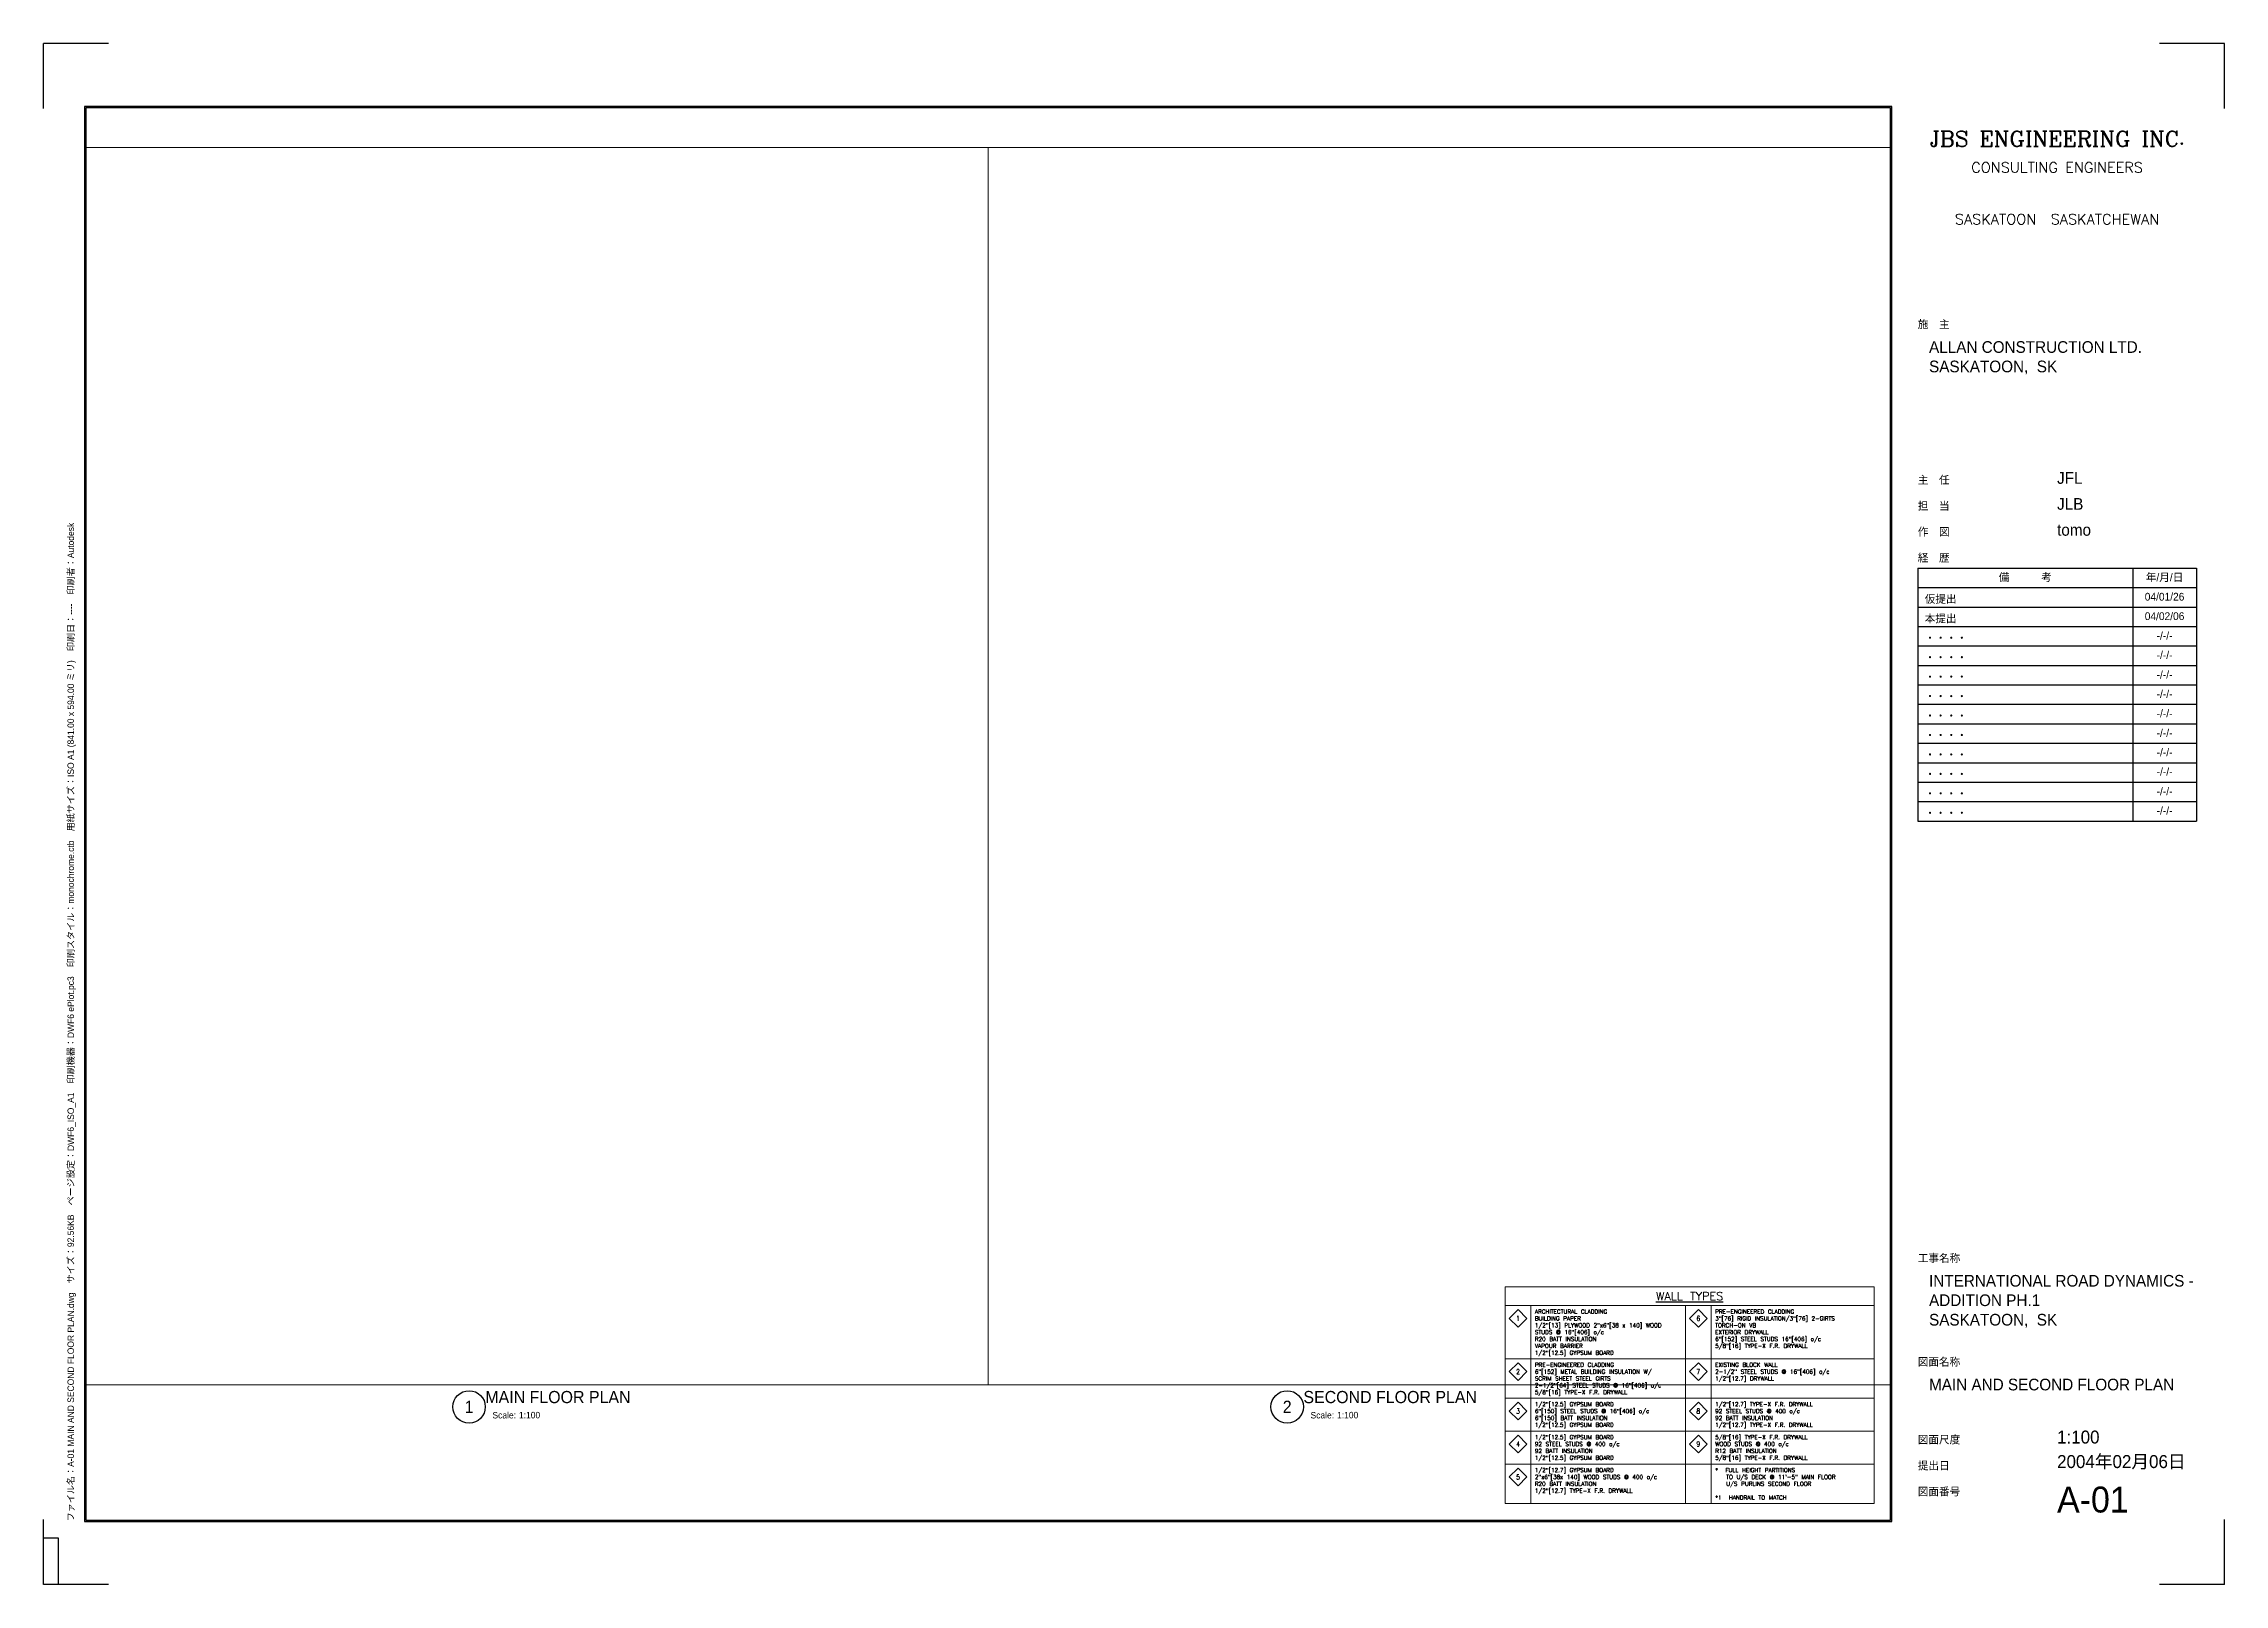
# Paper-space layout 'A-01 MAIN AND SECOND FLOOR PLAN' of a CAD drawing. Header units: millimetres. Extents: x -9 to 832, y -18 to 576.
import ezdxf
from ezdxf.enums import TextEntityAlignment as Align

# ---------------------------------------------------------------- set-up
doc = ezdxf.new("R2010")
doc.units = ezdxf.units.MM
for name, color, linetype in [('PS_Annot', 5, 'Continuous'), ('TB_BORDER', 40, 'Continuous'), ('TB_CORNERS', 1, 'Continuous'), ('TB_INFORMATION', 3, 'Continuous'), ('文字_1', 5, 'Continuous'), ('文字_fld_1', 30, 'Continuous'), ('文字_fld_3', 30, 'Continuous')]:
    doc.layers.add(name, color=color, linetype=linetype)
doc.layers.add('PS_Viewport', color=220, linetype='Continuous', plot=False)
doc.layers.add('文字_fld_2', color=30, linetype='Continuous', plot=False)
doc.styles.add('ROMANC', font='romanc')
doc.styles.add('ROMAND', font='ROMAND')
doc.styles.add('ROMANS80', font='romans.shx', dxfattribs={"width": 0.8})
doc.styles.get("Standard").update_dxf_attribs({"font": 'txt.shx', "bigfont": 'extfont2.shx'})
doc.styles.add('ゴシック', font='MS PGothic.ttf')

# ---------------------------------------------------------------- blocks, each defined once
blk = doc.blocks.new('Title_J')
at = {"layer": 'TB_BORDER'}
for points in [[(10, 6.5), (706.97, 6.5), (706.97, 551.91), (10, 551.91)], [(10.5, 7), (706.47, 7), (706.47, 551.41), (10.5, 551.41)]]:
    blk.add_lwpolyline(points, close=True, dxfattribs=at)
at = {"layer": 'TB_CORNERS'}
for p, q in [((-5.79, 551.21), (-5.79, 576.21)), ((19.21, 576.21), (-5.79, 576.21)), ((835.21, 576.21), (810.21, 576.21)), ((835.21, 551.21), (835.21, 576.21)), ((-5.79, -17.79), (-5.79, 7.21)), ((0, 0), (-5.79, 0)), ((0, -17.79), (0, 0)), ((835.21, -17.79), (835.21, 7.21)), ((19.21, -17.79), (-5.79, -17.79)), ((835.21, -17.79), (810.21, -17.79))]:
    blk.add_line(p, q, dxfattribs=at)
at = {"layer": 'TB_INFORMATION'}
for p, q in [((716.97, 374), (716.97, 276.5)), ((799.87, 374), (799.87, 276.5)), ((824.41, 374), (824.41, 276.5)), ((824.41, 366.5), (824.41, 276.5))]:
    blk.add_line(p, q, dxfattribs=at)
at = {"layer": 'TB_INFORMATION', "ltscale": 15}
for p, q in [((716.97, 374), (824.41, 374)), ((716.97, 366.5), (824.41, 366.5)), ((716.97, 359), (824.41, 359)), ((716.97, 351.5), (824.41, 351.5)), ((716.97, 344), (824.41, 344)), ((716.97, 336.5), (824.41, 336.5)), ((716.97, 329), (824.41, 329)), ((716.97, 321.5), (824.41, 321.5)), ((716.97, 314), (824.41, 314)), ((716.97, 306.5), (824.41, 306.5)), ((716.97, 299), (824.41, 299)), ((716.97, 291.5), (824.41, 291.5)), ((716.97, 284), (824.41, 284)), ((716.97, 276.5), (824.41, 276.5))]:
    blk.add_line(p, q, dxfattribs=at)
at = {"layer": '文字_1', "width": 1.0217}
for s, height, style, p in [('JBS ENGINEERING INC.', 6, 'ROMANC', (770.69, 536.5)), ('CONSULTING ENGINEERS', 4, 'ROMAND', (770.69, 526.5)), ('SASKATOON  SASKATCHEWAN', 4, 'ROMAND', (770.69, 506.5))]:
    blk.add_text(s, height=height, dxfattribs=dict(at, style=style)).set_placement(p, align=Align.CENTER)
at = {"layer": '文字_1', "style": 'ゴシック'}
for s, p in [('主\u3000任', (716.97, 406.5)), ('担\u3000当', (716.97, 396.5)), ('作\u3000図', (716.97, 386.5)), ('経\u3000歴', (716.97, 376.5)), ('工事名称', (716.97, 106.5)), ('図面名称', (716.97, 66.5)), ('図面尺度', (716.97, 36.5)), ('提出日', (716.97, 26.5)), ('図面番号', (716.97, 16.5))]:
    blk.add_text(s, height=3, dxfattribs=at).set_placement(p)
for s, p in [('備\u3000\u3000\u3000考', (758.42, 368.07)), ('年/月/日', (812.14, 368.07))]:
    blk.add_text(s, height=3, dxfattribs=at).set_placement(p, align=Align.BOTTOM_CENTER)
at = {"layer": '文字_fld_1', "ltscale": 15, "insert": (770.69, 26.5), "char_height": 5, "width": 53.7205, "attachment_point": 7, "style": 'ゴシック'}
blk.add_mtext('2004年02月06日', dxfattribs=at)
at = {"layer": '文字_fld_1', "style": 'ゴシック'}
for tag, p, height in [('責任者', (770.69, 406.5), 4.5), ('担当', (770.69, 396.5), 4.5), ('作図', (770.69, 386.5), 4.5), ('・・・・', (719.64, 360.57), 3), ('・・・・', (719.64, 353.07), 3), ('・・・・', (719.64, 345.57), 3), ('・・・・', (719.64, 338.07), 3), ('・・・・', (719.64, 330.57), 3), ('・・・・', (719.64, 323.07), 3), ('・・・・', (719.64, 315.57), 3), ('・・・・', (719.64, 308.07), 3), ('・・・・', (719.64, 300.57), 3), ('・・・・', (719.64, 293.07), 3), ('・・・・', (719.64, 285.57), 3), ('・・・・', (719.64, 278.07), 3), ('図面尺度', (770.69, 36.5), 5)]:
    blk.add_attdef(tag, p, '', height=height, dxfattribs=at)
for p in [(812.14, 360.57), (812.14, 353.07), (812.14, 345.57), (812.14, 338.07), (812.14, 330.57), (812.14, 323.07), (812.14, 315.57), (812.14, 308.07), (812.14, 300.57), (812.14, 293.07), (812.14, 285.57), (812.14, 278.07)]:
    blk.add_attdef('-/-/-', text='', height=3, dxfattribs=at).set_placement(p, align=Align.BOTTOM_CENTER)
blk.add_attdef('#', text='', height=10, dxfattribs=at).set_placement((770.69, 19.9), align=Align.TOP_LEFT)
at = {"layer": '文字_fld_2', "color": 5, "style": 'ゴシック'}
blk.add_text('施\u3000主', height=3, dxfattribs=at).set_placement((716.97, 466.5))
blk = doc.blocks.new('Wall Number')
blk.add_lwpolyline([(-21.4, -21.4), (0, 0), (-21.4, 21.4), (-42.9, 0)], close=True)
at = {"style": 'ROMANS80', "width": 0.8}
blk.add_attdef('WALL', text='', height=12, dxfattribs=at).set_placement((-21.6, -0.1), align=Align.MIDDLE)
blk = doc.blocks.new('*T2')
at = {"layer": 'Defpoints', "color": 8, "lineweight": 0}
for p, q in [((0, 0), (9.91, 0)), ((0, 0), (0, -7.28)), ((9.91, 0), (69.53, 0)), ((69.53, 0), (79.44, 0)), ((79.44, 0), (142.24, 0)), ((142.24, 0), (142.24, -7.28)), ((0, -7.28), (9.91, -7.28)), ((0, -7.28), (0, -27.79)), ((9.91, -7.28), (69.53, -7.28)), ((9.91, -7.28), (9.91, -27.79)), ((69.53, -7.28), (79.44, -7.28)), ((69.53, -7.28), (69.53, -27.79)), ((79.44, -7.28), (142.24, -7.28)), ((79.44, -7.28), (79.44, -27.79)), ((142.24, -7.28), (142.24, -27.79)), ((0, -27.79), (9.91, -27.79)), ((0, -27.79), (0, -43.01)), ((9.91, -27.79), (69.53, -27.79)), ((9.91, -27.79), (9.91, -43.01)), ((69.53, -27.79), (79.44, -27.79)), ((69.53, -27.79), (69.53, -43.01)), ((79.44, -27.79), (142.24, -27.79)), ((79.44, -27.79), (79.44, -43.01)), ((142.24, -27.79), (142.24, -43.01)), ((0, -43.01), (9.91, -43.01)), ((0, -43.01), (0, -55.71)), ((9.91, -43.01), (69.53, -43.01)), ((9.91, -43.01), (9.91, -55.71)), ((69.53, -43.01), (79.44, -43.01)), ((69.53, -43.01), (69.53, -55.71)), ((79.44, -43.01), (142.24, -43.01)), ((79.44, -43.01), (79.44, -55.71)), ((142.24, -43.01), (142.24, -55.71)), ((0, -55.71), (9.91, -55.71)), ((0, -55.71), (0, -68.41)), ((9.91, -55.71), (69.53, -55.71)), ((9.91, -55.71), (9.91, -68.41)), ((69.53, -55.71), (79.44, -55.71)), ((69.53, -55.71), (69.53, -68.41)), ((79.44, -55.71), (142.24, -55.71)), ((79.44, -55.71), (79.44, -68.41)), ((142.24, -55.71), (142.24, -68.41)), ((0, -68.41), (9.91, -68.41)), ((0, -68.41), (0, -83.63)), ((9.91, -68.41), (69.53, -68.41)), ((9.91, -68.41), (9.91, -83.63)), ((69.53, -68.41), (79.44, -68.41)), ((69.53, -68.41), (69.53, -83.63)), ((79.44, -68.41), (142.24, -68.41)), ((79.44, -68.41), (79.44, -83.63)), ((142.24, -68.41), (142.24, -83.63)), ((0, -83.63), (9.91, -83.63)), ((9.91, -83.63), (69.53, -83.63)), ((69.53, -83.63), (79.44, -83.63)), ((79.44, -83.63), (142.24, -83.63))]:
    blk.add_line(p, q, dxfattribs=at)
at = {"layer": 'PS_Annot', "color": 0, "xscale": 0.1600200000000314, "yscale": 0.1600200000000029, "zscale": 0.16002}
for p, values in [((8.39, -12.24), {'WALL': '1'}), ((77.92, -12.24), {'WALL': '6'}), ((8.39, -32.75), {'WALL': '2'}), ((77.92, -32.75), {'WALL': '7'}), ((8.39, -47.97), {'WALL': '3'}), ((77.92, -47.97), {'WALL': '8'}), ((8.39, -60.67), {'WALL': '4'}), ((77.92, -60.67), {'WALL': '9'}), ((8.39, -73.37), {'WALL': '5'})]:
    blk.add_blockref('Wall Number', p, dxfattribs=at).add_auto_attribs(values)
at = {"layer": 'PS_Annot', "color": 0}
for s, insert, char_height, width, attachment_point in [('{\\LWALL TYPES}', (71.12, -3.64), 3.175, 139.1954, 5), ('ARCHITECTURAL CLADDING\\PBUILDING PAPER\\P1/2"[13] PLYWOOD 2"x6"[38 x 140] WOOD STUDS @ 16"[406] o/c\\PR20 BATT INSULATION \\PVAPOUR BARRIER\\P1/2"[12.5] GYPSUM BOARD', (11.44, -8.81), 1.5875, 56.5717, 1), ('PRE-ENGINEERED CLADDING\\P3"[76] RIGID INSULATION/3"[76] 2-GIRTS\\PTORCH-ON VB\\PEXTERIOR DRYWALL\\P6"[152] STEEL STUDS 16"[406] o/c\\P5/8"[16] TYPE-X F.R. DRYWALL', (80.97, -8.81), 1.5875, 59.7519, 1), ('PRE-ENGINEERED CLADDING\\P6"[152] METAL BUILDING INSULATION W/ SCRIM SHEET STEEL GIRTS\\P2-1/2"[64] STEEL STUDS @ 16"[406] o/c\\P5/8"[16] TYPE-X F.R. DRYWALL', (11.44, -29.32), 1.5875, 56.5717, 1), ('EXISTING BLOCK WALL\\P2-1/2" STEEL STUDS @ 16"[406] o/c\\P1/2"[12.7] DRYWALL ', (80.97, -29.32), 1.5875, 59.7519, 1), ('1/2"[12.5] GYPSUM BOARD\\P6"[150] STEEL STUDS @ 16"[406] o/c\\P6"[150] BATT INSULATION\\P1/2"[12.5] GYPSUM BOARD', (11.44, -44.53), 1.5875, 56.5717, 1), ('1/2"[12.7] TYPE-X F.R. DRYWALL\\P92 STEEL STUDS @ 400 o/c\\P92 BATT INSULATION\\P1/2"[12.7] TYPE-X F.R. DRYWALL', (80.97, -44.53), 1.5875, 59.7519, 1), ('1/2"[12.5] GYPSUM BOARD\\P92 STEEL STUDS @ 400 o/c\\P92 BATT INSULATION\\P1/2"[12.5] GYPSUM BOARD', (11.44, -57.23), 1.5875, 56.5717, 1), ('5/8"[16] TYPE-X F.R. DRYWALL\\PWOOD STUDS @ 400 o/c\\PR12 BATT INSULATION\\P5/8"[16] TYPE-X F.R. DRYWALL', (80.97, -57.23), 1.5875, 59.7519, 1), ('1/2"[12.7] GYPSUM BOARD\\P2"x6"[38x 140] WOOD STUDS @ 400 o/c\\PR20 BATT INSULATION\\P1/2"[12.7] TYPE-X F.R. DRYWALL', (11.44, -69.93), 1.5875, 56.5717, 1), ('*  FULL HEIGHT PARTITIONS\\P   TO U/S DECK @ 11\'-5" MAIN FLOOR \\P   U/S PURLINS SECOND FLOOR\\P\\P*1  HANDRAIL TO MATCH', (80.97, -69.93), 1.5875, 59.7519, 1)]:
    blk.add_mtext(s, dxfattribs=dict(at, insert=insert, char_height=char_height, width=width, attachment_point=attachment_point))
blk = doc.blocks.new('Drawing Title_J')
at = {"layer": 'PS_Annot'}
blk.add_circle((40, -8.5), 6.25, dxfattribs=at)
at = {"layer": 'PS_Annot', "insert": (49, -10.45), "char_height": 2.5, "width": 9.7906, "attachment_point": 1, "style": 'ゴシック'}
blk.add_mtext('Scale: ', dxfattribs=at)
at = {"layer": 'PS_Annot', "ltscale": 15, "style": 'ゴシック', "flags": 8}
blk.add_attdef('#', text='', height=4.7, dxfattribs=at).set_placement((40, -8.46), align=Align.MIDDLE_CENTER)
blk.add_attdef('VIEWNAME', text='', height=4.7, dxfattribs=at).set_placement((46.25, -8.46), align=Align.BOTTOM_LEFT)
blk.add_attdef('VPSCALE', text='', height=2.5, dxfattribs=at).set_placement((59.23, -10.41), align=Align.TOP_LEFT)

psp = doc.layouts.new('A-01 MAIN AND SECOND FLOOR PLAN')

# ---------------------------------------------------------------- block references
ref = psp.add_blockref('Title_J', (-2.92, -0.32))
ref.add_attrib('担当', 'JLB', (767.77, 396.18), dxfattribs={"layer": '文字_fld_1', "height": 4.5, "style": 'ゴシック'})
ref.add_attrib('作図', 'tomo', (767.77, 386.18), dxfattribs={"layer": '文字_fld_1', "height": 4.5, "style": 'ゴシック'})
ref.add_attrib('図面尺度', '1:100', (767.77, 36.18), dxfattribs={"layer": '文字_fld_1', "height": 5, "style": 'ゴシック'})
ref.add_attrib('責任者', 'JFL', (767.77, 406.18), dxfattribs={"layer": '文字_fld_1', "height": 4.5, "style": 'ゴシック'})
ref.add_attrib('#', 'A-01', dxfattribs={"layer": '文字_fld_1', "height": 10, "style": 'ゴシック'}).set_placement((767.77, 19.59), align=Align.TOP_LEFT)
ref.add_attrib('・・・・', '仮提出', (716.72, 360.26), dxfattribs={"layer": '文字_fld_1', "height": 3, "style": 'ゴシック'})
ref.add_attrib('-/-/-', '04/01/26', dxfattribs={"layer": '文字_fld_1', "height": 3, "style": 'ゴシック'}).set_placement((809.22, 360.26), align=Align.BOTTOM_CENTER)
ref.add_attrib('・・・・', '本提出', (716.72, 352.76), dxfattribs={"layer": '文字_fld_1', "height": 3, "style": 'ゴシック'})
ref.add_attrib('-/-/-', '04/02/06', dxfattribs={"layer": '文字_fld_1', "height": 3, "style": 'ゴシック'}).set_placement((809.22, 352.76), align=Align.BOTTOM_CENTER)
ref.add_attrib('・・・・', '・・・・', (716.72, 345.26), dxfattribs={"layer": '文字_fld_1', "height": 3, "style": 'ゴシック'})
ref.add_attrib('-/-/-', '-/-/-', dxfattribs={"layer": '文字_fld_1', "height": 3, "style": 'ゴシック'}).set_placement((809.22, 345.26), align=Align.BOTTOM_CENTER)
ref.add_attrib('・・・・', '・・・・', (716.72, 337.76), dxfattribs={"layer": '文字_fld_1', "height": 3, "style": 'ゴシック'})
ref.add_attrib('-/-/-', '-/-/-', dxfattribs={"layer": '文字_fld_1', "height": 3, "style": 'ゴシック'}).set_placement((809.22, 337.76), align=Align.BOTTOM_CENTER)
ref.add_attrib('・・・・', '・・・・', (716.72, 330.26), dxfattribs={"layer": '文字_fld_1', "height": 3, "style": 'ゴシック'})
ref.add_attrib('-/-/-', '-/-/-', dxfattribs={"layer": '文字_fld_1', "height": 3, "style": 'ゴシック'}).set_placement((809.22, 330.26), align=Align.BOTTOM_CENTER)
ref.add_attrib('・・・・', '・・・・', (716.72, 322.76), dxfattribs={"layer": '文字_fld_1', "height": 3, "style": 'ゴシック'})
ref.add_attrib('-/-/-', '-/-/-', dxfattribs={"layer": '文字_fld_1', "height": 3, "style": 'ゴシック'}).set_placement((809.22, 322.76), align=Align.BOTTOM_CENTER)
ref.add_attrib('・・・・', '・・・・', (716.72, 315.26), dxfattribs={"layer": '文字_fld_1', "height": 3, "style": 'ゴシック'})
ref.add_attrib('-/-/-', '-/-/-', dxfattribs={"layer": '文字_fld_1', "height": 3, "style": 'ゴシック'}).set_placement((809.22, 315.26), align=Align.BOTTOM_CENTER)
ref.add_attrib('・・・・', '・・・・', (716.72, 307.76), dxfattribs={"layer": '文字_fld_1', "height": 3, "style": 'ゴシック'})
ref.add_attrib('-/-/-', '-/-/-', dxfattribs={"layer": '文字_fld_1', "height": 3, "style": 'ゴシック'}).set_placement((809.22, 307.76), align=Align.BOTTOM_CENTER)
ref.add_attrib('・・・・', '・・・・', (716.72, 300.26), dxfattribs={"layer": '文字_fld_1', "height": 3, "style": 'ゴシック'})
ref.add_attrib('-/-/-', '-/-/-', dxfattribs={"layer": '文字_fld_1', "height": 3, "style": 'ゴシック'}).set_placement((809.22, 300.26), align=Align.BOTTOM_CENTER)
ref.add_attrib('・・・・', '・・・・', (716.72, 292.76), dxfattribs={"layer": '文字_fld_1', "height": 3, "style": 'ゴシック'})
ref.add_attrib('-/-/-', '-/-/-', dxfattribs={"layer": '文字_fld_1', "height": 3, "style": 'ゴシック'}).set_placement((809.22, 292.76), align=Align.BOTTOM_CENTER)
ref.add_attrib('・・・・', '・・・・', (716.72, 285.26), dxfattribs={"layer": '文字_fld_1', "height": 3, "style": 'ゴシック'})
ref.add_attrib('-/-/-', '-/-/-', dxfattribs={"layer": '文字_fld_1', "height": 3, "style": 'ゴシック'}).set_placement((809.22, 285.26), align=Align.BOTTOM_CENTER)
ref.add_attrib('・・・・', '・・・・', (716.72, 277.76), dxfattribs={"layer": '文字_fld_1', "height": 3, "style": 'ゴシック'})
ref.add_attrib('-/-/-', '-/-/-', dxfattribs={"layer": '文字_fld_1', "height": 3, "style": 'ゴシック'}).set_placement((809.22, 277.76), align=Align.BOTTOM_CENTER)
psp.add_blockref('*T2', (554.95, 96.66))
at = {"layer": 'PS_Annot'}
for p, values in [((115.37, 58.81), {'#': '1', 'VIEWNAME': 'MAIN FLOOR PLAN', 'VPSCALE': '1:100'}), ((430.87, 58.81), {'#': '2', 'VIEWNAME': 'SECOND FLOOR PLAN', 'VPSCALE': '1:100'})]:
    psp.add_blockref('Drawing Title_J', p, dxfattribs=at).add_auto_attribs(values)

# ---------------------------------------------------------------- texts
at = {"layer": '文字_fld_1', "width": 103.095, "attachment_point": 1, "style": 'ゴシック'}
for s, insert, char_height in [('INTERNATIONAL ROAD DYNAMICS - ADDITION PH.1\\PSASKATOON,  SK', (718.4, 101.18), 4.5), ('{\\H0.9x;MAIN AND SECOND FLOOR PLAN}', (718.4, 61.18), 5)]:
    psp.add_mtext(s, dxfattribs=dict(at, insert=insert, char_height=char_height))
at = {"layer": '文字_fld_2', "insert": (718.4, 461.18), "char_height": 4.5, "width": 103.095, "attachment_point": 1, "style": 'ゴシック'}
psp.add_mtext('ALLAN CONSTRUCTION LTD.\\PSASKATOON,  SK', dxfattribs=at)
at = {"layer": '文字_fld_3', "insert": (0.5, 6.18), "char_height": 2.5, "width": 604.1007, "attachment_point": 1, "rotation": 90, "style": 'ゴシック'}
psp.add_mtext('ファイル名：A-01 MAIN AND SECOND FLOOR PLAN.dwg\u3000サイズ：92.56KB\u3000ページ設定：DWF6_ISO_A1\u3000印刷機器：DWF6 ePlot.pc3\u3000印刷スタイル：monochrome.ctb\u3000用紙サイズ：ISO A1 (841.00 x 594.00 ミリ)\u3000印刷日：----\u3000印刷者：Autodesk', dxfattribs=at)

# ---------------------------------------------------------------- viewports
at = {"layer": 'PS_Viewport'}
vp = psp.add_viewport(center=(181.58, 297.33), size=(347.99, 477.041), view_center_point=(11350.26, -16163.23), view_height=47704.083, dxfattribs=at)
vp.frozen_layers = ['0', 'Defpoints', 'PS_Annot', 'PS_Viewport', 'TB_BORDER', 'TB_CORNERS', 'TB_INFORMATION', '文字_1', '文字_fld_1', '文字_fld_2', '文字_fld_3']
vp = psp.add_viewport(center=(529.56, 297.33), size=(347.99, 477.041), view_center_point=(11350.26, -16163.23), view_height=47704.083, status=3, dxfattribs=at)
vp.frozen_layers = ['0', 'Defpoints', 'PS_Annot', 'PS_Viewport', 'TB_BORDER', 'TB_CORNERS', 'TB_INFORMATION', '文字_1', '文字_fld_1', '文字_fld_2', '文字_fld_3']

doc.saveas('drawing.dxf')
